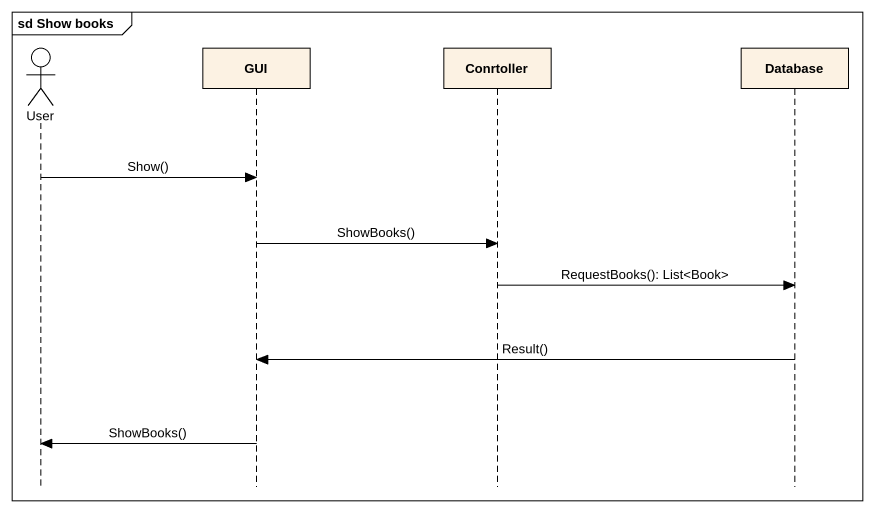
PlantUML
@startuml
mainframe sd Show books
hide footbox
actor User
participant GUI
participant Conrtoller
participant "Database" as Database_

User -> GUI : Show()
GUI -> Conrtoller : ShowBooks()
Conrtoller -> Database_ : RequestBooks(): List<Book>
Database_ -> GUI : Result()
GUI -> User : ShowBooks()
@enduml
